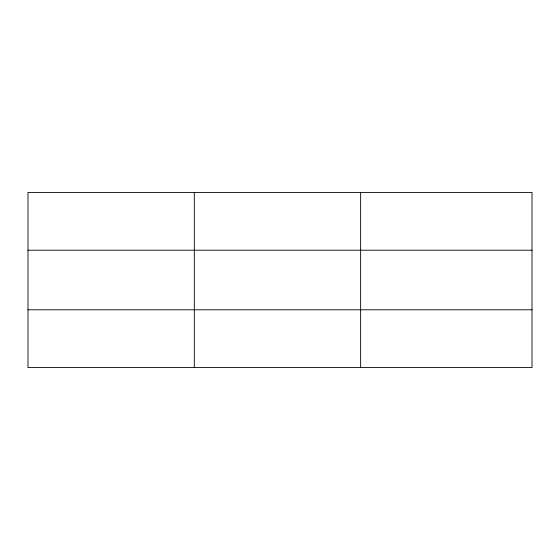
<?xml version="1.0" encoding="UTF-8"?>
<svg xmlns="http://www.w3.org/2000/svg" width="560" height="560" viewBox="0 0 560 560"><rect width="100%" height="100%" fill="white"/><g stroke="black" fill="none" stroke-linecap="round" stroke-linejoin="round"><path stroke-width="0.84" d="M194.32 367.584L194.32 192.416M360.64 367.584L360.64 192.416M532 250.222L532 192.416L28 192.416L28 367.584L532 367.584L532 250.222L28 250.222M28 309.778L532 309.778"/></g></svg>
